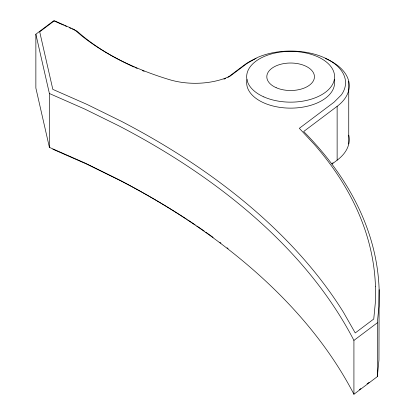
<?xml version="1.0" encoding="UTF-8"?>
<svg xmlns="http://www.w3.org/2000/svg" width="415" height="415" viewBox="0 0 415 415"><rect width="100%" height="100%" fill="white"/><g stroke="black" fill="none" stroke-linecap="round" stroke-linejoin="round"><path stroke-width="0.62" d="M325.204 58.411A58.619 33.843 0 0 1 337.13 106.344L303.676 131.514A574.23 331.528 0 0 1 379.134 289.665L378.952 306.239L377.344 322.787L377.344 376.628L353.922 394.25A813.882 469.894 0 0 0 118.726 179.617L84.826 162.945L49.395 147.361L35.866 88.047L35.866 34.201L53.711 20.776L63.594 25.154M377.344 376.628L378.952 360.08L379.134 289.665M227.902 77.34L244.119 65.139A58.619 33.843 0 0 1 256.05 58.411M332.036 163.541L333.058 162.768M331.984 164.06L337.13 160.19A58.619 33.843 0 0 0 348.745 135.166M353.922 394.25L353.922 340.404L377.344 322.787M359.349 389.685L360.894 388.523M367.062 383.88L369.122 382.334M35.866 34.201L49.395 93.515L84.826 109.098L118.726 125.776A813.882 469.894 0 0 1 353.922 340.404M52.83 149.208L87.124 164.288L121.18 181.039A817.55 472.011 0 0 1 186.475 219.073M64.756 25.668L66.499 26.441M69.404 27.727L71.152 28.5M72.314 29.019L76.962 31.078A249.586 144.098 0 0 0 113.212 56.606M348.745 81.324L348.745 144.005M337.13 106.344L337.13 160.19M49.395 93.515L49.395 147.361M144.145 71.313A249.586 144.098 0 0 1 142.387 70.597M137.178 68.402A249.586 144.098 0 0 1 135.461 67.655M134.294 67.142A249.586 144.098 0 0 1 113.757 56.907M225.687 78.466A52.01 30.03 0 0 1 223.934 79.172M334.215 79.436A43.964 25.382 0 0 1 290.625 108.133A43.964 25.382 0 0 1 247.039 79.436M187.575 219.789A817.55 472.011 0 0 1 195.18 224.847M196.793 225.936A817.55 472.011 0 0 1 204.247 231.072M205.83 232.177A817.55 472.011 0 0 1 213.128 237.38M219.919 242.36A817.55 472.011 0 0 1 220.951 243.133M227.098 247.781A817.55 472.011 0 0 1 228.115 248.559M375.466 286.713L375.29 303.178L373.749 319.021L355.24 332.949L343.454 312.272A817.55 472.011 0 0 0 121.18 121.211L87.124 104.461L52.824 89.375L39.7 31.799L54.386 20.75L74.269 29.558L82.097 36.152A253.295 146.241 0 0 0 169.398 79.639A55.662 32.137 0 0 0 225.319 78.181L229.967 76.272L246.884 63.542L257.191 57.592A54.925 31.711 0 0 1 324.063 57.592A54.925 31.711 0 0 1 341.369 94.885L334.08 102.173L299.329 128.318L314.015 144.072A570.568 329.417 0 0 1 375.466 286.713M276.131 87.674A23.816 13.747 0 0 0 314.238 78.559A23.816 13.747 0 0 0 281.515 64.066A23.816 13.747 0 0 0 276.131 87.674M263.862 96.903A43.964 25.382 0 0 0 334.215 80.079A43.964 25.382 0 0 0 273.801 53.317A43.964 25.382 0 0 0 263.862 96.903"/></g></svg>
